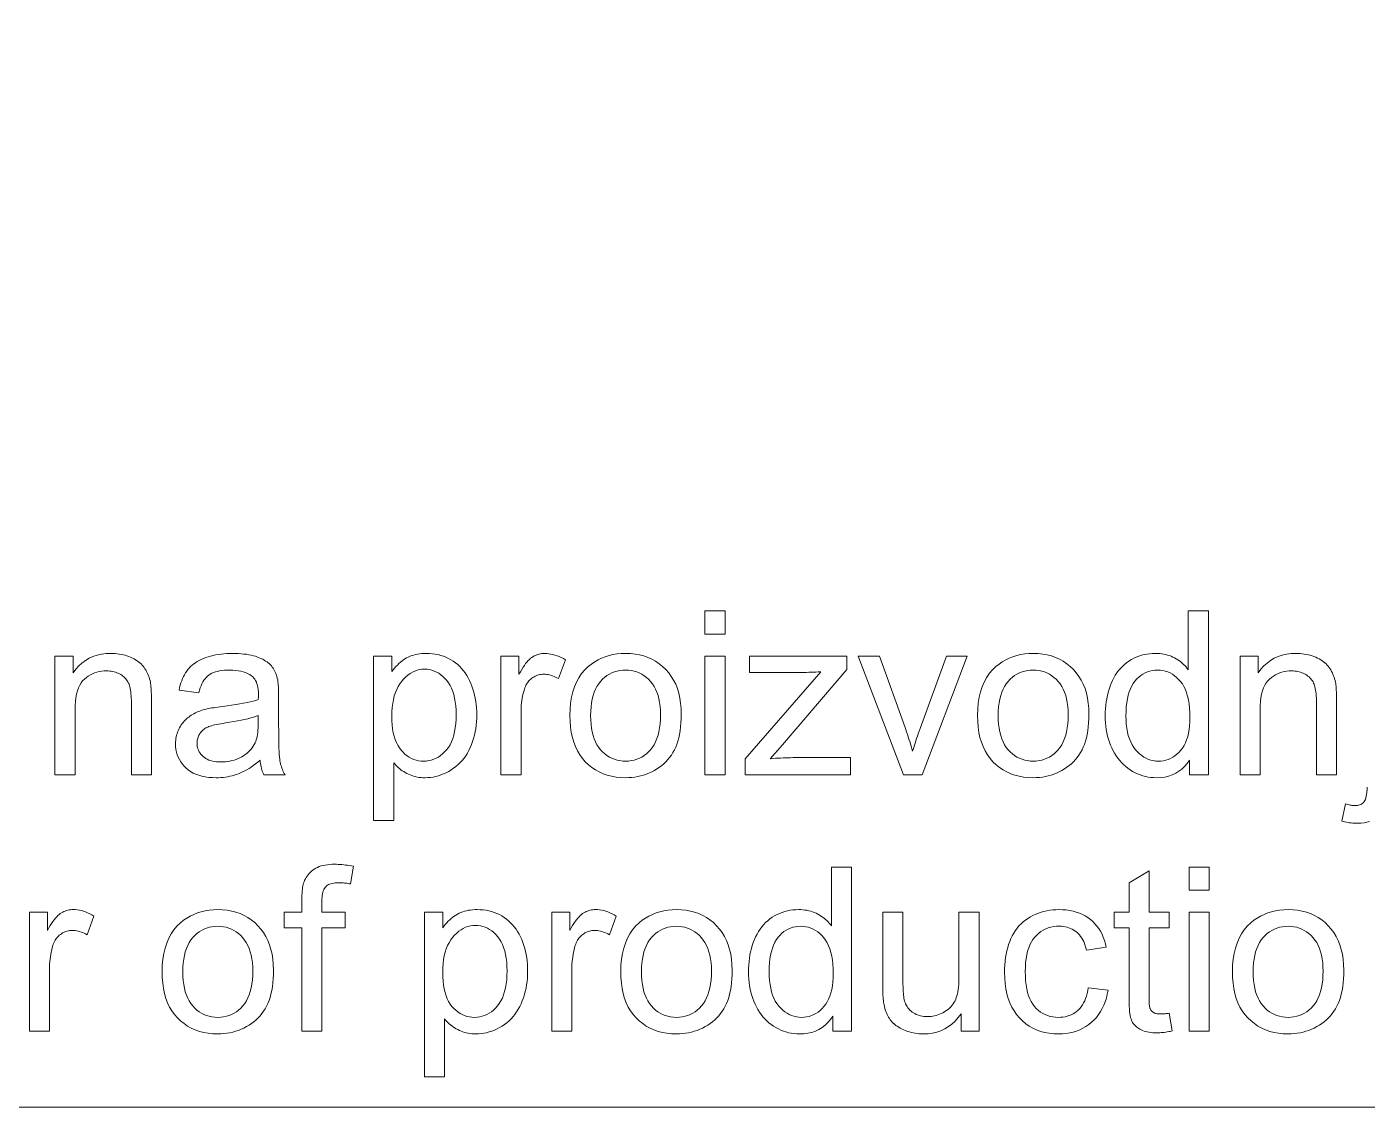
# Model space of a CAD drawing. Extents: x -99 to 297, y 0 to 420.
# Drawn here: x 169.4 to 193.91, y 105.1 to 124.84 of the extents above; entities that cross this region are included whole.
import ezdxf

# ---------------------------------------------------------------- set-up
doc = ezdxf.new("R2010")
doc.units = 0

msp = doc.modelspace()

# ---------------------------------------------------------------- linework, layer by layer
at = {"color": 7, "lineweight": 13}
for points in [[(208.795, 134.339), (199.897, 105.097), (160.785, 105.097)], [(193.95, 110.318), (193.901, 110.304), (193.848, 110.294), (193.791, 110.288), (193.731, 110.286), (193.702, 110.286), (193.672, 110.287), (193.643, 110.289), (193.614, 110.292), (193.585, 110.295), (193.556, 110.3), (193.527, 110.305), (193.499, 110.31), (193.471, 110.317), (193.443, 110.324), (193.512, 110.638), (193.534, 110.632), (193.555, 110.627), (193.575, 110.623), (193.593, 110.619), (193.611, 110.616), (193.628, 110.613), (193.644, 110.611), (193.659, 110.61), (193.673, 110.609), (193.686, 110.609), (193.708, 110.61), (193.729, 110.612), (193.749, 110.616), (193.767, 110.621), (193.785, 110.628), (193.801, 110.636), (193.816, 110.645), (193.83, 110.657), (193.843, 110.669), (193.854, 110.684), (193.865, 110.701), (193.874, 110.722), (193.882, 110.749), (193.89, 110.779), (193.896, 110.814), (193.901, 110.854), (193.904, 110.898), (193.907, 110.946)]]:
    msp.add_lwpolyline(points, dxfattribs=at)
for points in [[(181.799, 113.744), (181.799, 114.168), (182.167, 114.168), (182.167, 113.744)], [(190.66, 111.168), (190.66, 111.442), (190.617, 111.38), (190.569, 111.325), (190.518, 111.277), (190.463, 111.235), (190.405, 111.199), (190.342, 111.17), (190.275, 111.148), (190.205, 111.131), (190.13, 111.122), (190.052, 111.118), (190, 111.12), (189.95, 111.124), (189.9, 111.131), (189.851, 111.141), (189.803, 111.154), (189.755, 111.17), (189.709, 111.189), (189.663, 111.21), (189.618, 111.234), (189.574, 111.262), (189.532, 111.291), (189.491, 111.324), (189.452, 111.358), (189.416, 111.394), (189.381, 111.433), (189.348, 111.474), (189.317, 111.518), (189.288, 111.564), (189.261, 111.612), (189.237, 111.662), (189.214, 111.714), (189.193, 111.768), (189.175, 111.823), (189.16, 111.879), (189.147, 111.938), (189.136, 111.998), (189.128, 112.059), (189.122, 112.122), (189.118, 112.186), (189.117, 112.252), (189.118, 112.317), (189.121, 112.38), (189.127, 112.442), (189.134, 112.503), (189.144, 112.562), (189.156, 112.621), (189.17, 112.678), (189.186, 112.734), (189.205, 112.789), (189.225, 112.843), (189.248, 112.894), (189.273, 112.944), (189.3, 112.99), (189.329, 113.035), (189.361, 113.077), (189.394, 113.116), (189.43, 113.153), (189.468, 113.187), (189.508, 113.219), (189.551, 113.249), (189.595, 113.276), (189.639, 113.3), (189.685, 113.321), (189.732, 113.339), (189.78, 113.355), (189.829, 113.367), (189.879, 113.377), (189.93, 113.384), (189.983, 113.389), (190.036, 113.39), (190.075, 113.389), (190.113, 113.387), (190.15, 113.382), (190.186, 113.377), (190.221, 113.369), (190.256, 113.36), (190.29, 113.349), (190.322, 113.337), (190.354, 113.323), (190.386, 113.307), (190.416, 113.29), (190.445, 113.272), (190.473, 113.253), (190.499, 113.233), (190.525, 113.212), (190.549, 113.19), (190.572, 113.166), (190.594, 113.142), (190.615, 113.117), (190.635, 113.091), (190.635, 114.168), (191.002, 114.168), (191.002, 111.168)], [(169.914, 111.168), (169.914, 113.341), (170.245, 113.341), (170.245, 113.032), (170.295, 113.1), (170.349, 113.161), (170.408, 113.214), (170.471, 113.261), (170.538, 113.3), (170.609, 113.333), (170.685, 113.358), (170.764, 113.376), (170.848, 113.386), (170.937, 113.39), (170.976, 113.389), (171.014, 113.387), (171.052, 113.384), (171.089, 113.379), (171.125, 113.372), (171.161, 113.365), (171.196, 113.355), (171.231, 113.345), (171.265, 113.333), (171.298, 113.319), (171.33, 113.305), (171.361, 113.289), (171.389, 113.273), (171.416, 113.256), (171.442, 113.238), (171.466, 113.219), (171.488, 113.199), (171.508, 113.178), (171.527, 113.157), (171.545, 113.134), (171.56, 113.111), (171.575, 113.087), (171.589, 113.061), (171.602, 113.036), (171.614, 113.009), (171.625, 112.981), (171.635, 112.953), (171.644, 112.923), (171.652, 112.893), (171.659, 112.862), (171.663, 112.84), (171.666, 112.815), (171.67, 112.787), (171.672, 112.756), (171.674, 112.721), (171.676, 112.684), (171.678, 112.643), (171.679, 112.6), (171.679, 112.553), (171.68, 112.504), (171.68, 111.168), (171.311, 111.168), (171.311, 112.49), (171.311, 112.533), (171.31, 112.575), (171.307, 112.614), (171.304, 112.651), (171.3, 112.686), (171.296, 112.719), (171.29, 112.749), (171.284, 112.777), (171.276, 112.803), (171.268, 112.826), (171.259, 112.848), (171.248, 112.869), (171.236, 112.889), (171.223, 112.908), (171.209, 112.926), (171.193, 112.944), (171.175, 112.96), (171.157, 112.976), (171.137, 112.99), (171.116, 113.004), (171.094, 113.017), (171.07, 113.028), (171.047, 113.038), (171.022, 113.047), (170.997, 113.054), (170.971, 113.06), (170.944, 113.065), (170.916, 113.068), (170.888, 113.07), (170.859, 113.071), (170.813, 113.069), (170.767, 113.065), (170.724, 113.057), (170.681, 113.047), (170.64, 113.033), (170.6, 113.017), (170.561, 112.997), (170.524, 112.975), (170.488, 112.95), (170.453, 112.921), (170.42, 112.889), (170.391, 112.851), (170.366, 112.808), (170.343, 112.759), (170.325, 112.705), (170.309, 112.646), (170.297, 112.581), (170.289, 112.511), (170.284, 112.435), (170.282, 112.354), (170.282, 111.168)], [(173.663, 111.436), (173.622, 111.402), (173.581, 111.37), (173.541, 111.34), (173.501, 111.313), (173.462, 111.287), (173.422, 111.264), (173.384, 111.242), (173.345, 111.223), (173.307, 111.205), (173.269, 111.19), (173.23, 111.176), (173.192, 111.164), (173.153, 111.154), (173.113, 111.144), (173.072, 111.136), (173.031, 111.13), (172.99, 111.125), (172.948, 111.121), (172.905, 111.119), (172.862, 111.118), (172.792, 111.12), (172.726, 111.125), (172.662, 111.134), (172.602, 111.146), (172.546, 111.162), (172.492, 111.181), (172.442, 111.204), (172.395, 111.23), (172.352, 111.26), (172.312, 111.293), (172.275, 111.329), (172.243, 111.367), (172.214, 111.407), (172.189, 111.449), (172.168, 111.493), (172.15, 111.538), (172.137, 111.586), (172.127, 111.636), (172.121, 111.687), (172.12, 111.741), (172.12, 111.772), (172.122, 111.803), (172.126, 111.834), (172.131, 111.864), (172.138, 111.893), (172.146, 111.922), (172.155, 111.95), (172.166, 111.978), (172.178, 112.005), (172.192, 112.032), (172.207, 112.058), (172.223, 112.083), (172.24, 112.107), (172.258, 112.129), (172.276, 112.151), (172.296, 112.172), (172.316, 112.191), (172.337, 112.21), (172.359, 112.227), (172.383, 112.244), (172.406, 112.26), (172.431, 112.274), (172.456, 112.288), (172.481, 112.302), (172.508, 112.314), (172.534, 112.326), (172.562, 112.337), (172.59, 112.347), (172.618, 112.356), (172.648, 112.365), (172.67, 112.37), (172.695, 112.376), (172.723, 112.382), (172.752, 112.387), (172.784, 112.393), (172.817, 112.398), (172.854, 112.404), (172.892, 112.409), (172.932, 112.415), (172.975, 112.42), (173.062, 112.431), (173.144, 112.442), (173.221, 112.454), (173.294, 112.466), (173.362, 112.478), (173.426, 112.491), (173.484, 112.504), (173.538, 112.518), (173.587, 112.532), (173.632, 112.547), (173.632, 112.561), (173.633, 112.575), (173.633, 112.587), (173.633, 112.599), (173.633, 112.609), (173.634, 112.618), (173.634, 112.626), (173.634, 112.633), (173.634, 112.638), (173.634, 112.643), (173.633, 112.687), (173.63, 112.728), (173.624, 112.766), (173.617, 112.802), (173.608, 112.835), (173.596, 112.865), (173.583, 112.893), (173.567, 112.918), (173.549, 112.94), (173.53, 112.96), (173.5, 112.984), (173.468, 113.005), (173.432, 113.024), (173.395, 113.04), (173.354, 113.054), (173.311, 113.065), (173.265, 113.074), (173.216, 113.08), (173.164, 113.084), (173.11, 113.085), (173.059, 113.084), (173.011, 113.081), (172.966, 113.077), (172.924, 113.07), (172.884, 113.062), (172.847, 113.052), (172.813, 113.04), (172.781, 113.027), (172.752, 113.011), (172.726, 112.994), (172.702, 112.974), (172.679, 112.952), (172.658, 112.927), (172.638, 112.899), (172.619, 112.868), (172.601, 112.834), (172.585, 112.798), (172.569, 112.759), (172.556, 112.716), (172.543, 112.672), (172.183, 112.721), (172.193, 112.766), (172.205, 112.81), (172.218, 112.851), (172.232, 112.891), (172.248, 112.93), (172.265, 112.966), (172.283, 113.001), (172.302, 113.034), (172.323, 113.065), (172.345, 113.094), (172.368, 113.122), (172.394, 113.148), (172.421, 113.174), (172.451, 113.198), (172.482, 113.22), (172.516, 113.241), (172.551, 113.261), (172.589, 113.28), (172.628, 113.297), (172.67, 113.313), (172.713, 113.328), (172.758, 113.341), (172.804, 113.352), (172.851, 113.362), (172.9, 113.371), (172.95, 113.378), (173.001, 113.383), (173.054, 113.387), (173.108, 113.389), (173.163, 113.39), (173.218, 113.389), (173.27, 113.387), (173.321, 113.384), (173.369, 113.379), (173.415, 113.374), (173.46, 113.366), (173.502, 113.358), (173.542, 113.348), (173.58, 113.337), (173.615, 113.324), (173.649, 113.311), (173.681, 113.297), (173.712, 113.282), (173.74, 113.267), (173.766, 113.251), (173.791, 113.234), (173.814, 113.216), (173.835, 113.198), (173.854, 113.179), (173.871, 113.16), (173.887, 113.139), (173.902, 113.118), (173.916, 113.095), (173.929, 113.072), (173.941, 113.047), (173.952, 113.022), (173.962, 112.995), (173.971, 112.967), (173.979, 112.939), (173.986, 112.909), (173.989, 112.889), (173.992, 112.865), (173.995, 112.839), (173.998, 112.809), (174, 112.777), (174.001, 112.742), (174.003, 112.703), (174.004, 112.661), (174.004, 112.617), (174.004, 112.569), (174.004, 112.078), (174.005, 111.979), (174.005, 111.888), (174.006, 111.804), (174.008, 111.728), (174.01, 111.659), (174.013, 111.598), (174.016, 111.544), (174.019, 111.498), (174.023, 111.459), (174.028, 111.428), (174.033, 111.401), (174.039, 111.374), (174.046, 111.348), (174.054, 111.321), (174.063, 111.295), (174.073, 111.269), (174.083, 111.243), (174.095, 111.218), (174.107, 111.193), (174.121, 111.168), (173.736, 111.168), (173.725, 111.191), (173.715, 111.215), (173.705, 111.24), (173.697, 111.265), (173.689, 111.292), (173.682, 111.319), (173.676, 111.347), (173.671, 111.376), (173.666, 111.405)], [(175.74, 110.335), (175.74, 113.341), (176.075, 113.341), (176.075, 113.058), (176.099, 113.091), (176.124, 113.121), (176.149, 113.15), (176.175, 113.178), (176.202, 113.203), (176.229, 113.227), (176.256, 113.25), (176.285, 113.271), (176.314, 113.29), (176.343, 113.307), (176.374, 113.323), (176.406, 113.337), (176.439, 113.349), (176.473, 113.36), (176.509, 113.369), (176.545, 113.377), (176.584, 113.382), (176.623, 113.387), (176.664, 113.389), (176.705, 113.39), (176.76, 113.388), (176.814, 113.384), (176.867, 113.377), (176.918, 113.367), (176.967, 113.354), (177.016, 113.338), (177.063, 113.32), (177.109, 113.298), (177.153, 113.274), (177.197, 113.247), (177.238, 113.217), (177.278, 113.185), (177.315, 113.15), (177.35, 113.113), (177.383, 113.074), (177.414, 113.032), (177.443, 112.988), (177.47, 112.942), (177.495, 112.894), (177.518, 112.843), (177.539, 112.79), (177.557, 112.736), (177.573, 112.681), (177.587, 112.626), (177.599, 112.569), (177.609, 112.511), (177.617, 112.453), (177.622, 112.393), (177.625, 112.332), (177.626, 112.271), (177.625, 112.204), (177.622, 112.14), (177.616, 112.076), (177.607, 112.014), (177.596, 111.954), (177.583, 111.894), (177.568, 111.836), (177.55, 111.779), (177.529, 111.724), (177.507, 111.67), (177.482, 111.618), (177.454, 111.568), (177.425, 111.521), (177.394, 111.476), (177.36, 111.434), (177.324, 111.394), (177.286, 111.357), (177.246, 111.323), (177.203, 111.29), (177.159, 111.261), (177.113, 111.234), (177.067, 111.209), (177.02, 111.188), (176.972, 111.17), (176.925, 111.154), (176.876, 111.141), (176.828, 111.131), (176.779, 111.124), (176.729, 111.12), (176.679, 111.118), (176.642, 111.119), (176.607, 111.122), (176.572, 111.125), (176.538, 111.131), (176.504, 111.138), (176.472, 111.146), (176.44, 111.157), (176.408, 111.168), (176.378, 111.181), (176.348, 111.196), (176.32, 111.212), (176.292, 111.229), (176.265, 111.247), (176.24, 111.265), (176.215, 111.284), (176.192, 111.304), (176.169, 111.325), (176.148, 111.347), (176.127, 111.369), (176.108, 111.393), (176.108, 110.335)], [(178.066, 111.168), (178.066, 113.341), (178.398, 113.341), (178.398, 113.011), (178.423, 113.056), (178.448, 113.098), (178.472, 113.136), (178.496, 113.171), (178.52, 113.203), (178.543, 113.232), (178.566, 113.258), (178.588, 113.28), (178.61, 113.3), (178.632, 113.316), (178.654, 113.33), (178.676, 113.343), (178.699, 113.354), (178.722, 113.363), (178.745, 113.371), (178.769, 113.378), (178.793, 113.383), (178.818, 113.387), (178.843, 113.389), (178.869, 113.39), (178.906, 113.389), (178.943, 113.385), (178.981, 113.379), (179.018, 113.371), (179.056, 113.36), (179.094, 113.347), (179.132, 113.332), (179.17, 113.314), (179.209, 113.294), (179.247, 113.271), (179.12, 112.929), (179.093, 112.945), (179.066, 112.958), (179.039, 112.97), (179.012, 112.981), (178.985, 112.989), (178.958, 112.997), (178.931, 113.002), (178.904, 113.006), (178.877, 113.008), (178.85, 113.009), (178.826, 113.009), (178.803, 113.006), (178.78, 113.003), (178.757, 112.998), (178.736, 112.991), (178.714, 112.983), (178.693, 112.974), (178.673, 112.963), (178.653, 112.95), (178.633, 112.937), (178.615, 112.922), (178.597, 112.905), (178.58, 112.888), (178.565, 112.87), (178.551, 112.85), (178.538, 112.829), (178.526, 112.807), (178.515, 112.784), (178.505, 112.76), (178.496, 112.735), (178.484, 112.695), (178.474, 112.655), (178.465, 112.614), (178.457, 112.572), (178.45, 112.529), (178.445, 112.486), (178.44, 112.442), (178.437, 112.397), (178.435, 112.352), (178.435, 112.305), (178.435, 111.168)], [(179.329, 112.254), (179.332, 112.372), (179.342, 112.483), (179.359, 112.588), (179.383, 112.687), (179.413, 112.78), (179.45, 112.866), (179.493, 112.946), (179.544, 113.02), (179.601, 113.087), (179.665, 113.148), (179.722, 113.194), (179.782, 113.235), (179.844, 113.272), (179.908, 113.303), (179.976, 113.33), (180.045, 113.351), (180.117, 113.368), (180.192, 113.38), (180.269, 113.387), (180.348, 113.39), (180.436, 113.387), (180.521, 113.378), (180.602, 113.363), (180.68, 113.343), (180.755, 113.316), (180.827, 113.284), (180.895, 113.246), (180.96, 113.202), (181.022, 113.152), (181.081, 113.096), (181.135, 113.035), (181.183, 112.97), (181.226, 112.9), (181.263, 112.825), (181.294, 112.747), (181.32, 112.663), (181.34, 112.575), (181.354, 112.483), (181.362, 112.386), (181.365, 112.285), (181.364, 112.203), (181.36, 112.124), (181.354, 112.049), (181.345, 111.978), (181.334, 111.91), (181.32, 111.846), (181.303, 111.785), (181.285, 111.728), (181.263, 111.675), (181.239, 111.625), (181.213, 111.578), (181.184, 111.533), (181.153, 111.49), (181.12, 111.45), (181.085, 111.411), (181.047, 111.375), (181.007, 111.341), (180.965, 111.309), (180.92, 111.279), (180.873, 111.251), (180.824, 111.226), (180.775, 111.204), (180.725, 111.184), (180.674, 111.166), (180.622, 111.152), (180.569, 111.14), (180.515, 111.13), (180.46, 111.124), (180.405, 111.12), (180.348, 111.118), (180.259, 111.121), (180.173, 111.13), (180.09, 111.145), (180.011, 111.165), (179.935, 111.192), (179.863, 111.224), (179.795, 111.262), (179.73, 111.306), (179.668, 111.355), (179.61, 111.411), (179.557, 111.472), (179.509, 111.538), (179.467, 111.61), (179.43, 111.686), (179.399, 111.768), (179.374, 111.855), (179.354, 111.947), (179.34, 112.044), (179.332, 112.147)], [(181.799, 111.168), (181.799, 113.341), (182.167, 113.341), (182.167, 111.168)], [(182.534, 111.168), (182.534, 111.466), (183.917, 113.054), (183.87, 113.052), (183.825, 113.05), (183.781, 113.048), (183.738, 113.046), (183.695, 113.045), (183.654, 113.044), (183.615, 113.043), (183.576, 113.043), (183.538, 113.042), (183.502, 113.042), (182.615, 113.042), (182.615, 113.341), (184.392, 113.341), (184.392, 113.097), (183.215, 111.718), (182.988, 111.466), (183.037, 111.47), (183.086, 111.473), (183.134, 111.476), (183.181, 111.478), (183.228, 111.48), (183.274, 111.482), (183.32, 111.483), (183.364, 111.484), (183.409, 111.485), (183.452, 111.485), (184.457, 111.485), (184.457, 111.168)], [(185.427, 111.168), (184.6, 113.341), (184.989, 113.341), (185.456, 112.039), (185.471, 111.997), (185.486, 111.954), (185.5, 111.911), (185.514, 111.868), (185.528, 111.824), (185.542, 111.78), (185.556, 111.736), (185.569, 111.692), (185.582, 111.647), (185.595, 111.601), (185.605, 111.636), (185.616, 111.673), (185.628, 111.711), (185.641, 111.75), (185.654, 111.791), (185.668, 111.833), (185.683, 111.876), (185.698, 111.921), (185.715, 111.967), (185.732, 112.015), (186.215, 113.341), (186.594, 113.341), (185.771, 111.168)], [(186.782, 112.254), (186.785, 112.372), (186.795, 112.483), (186.812, 112.588), (186.836, 112.687), (186.866, 112.78), (186.903, 112.866), (186.946, 112.946), (186.997, 113.02), (187.054, 113.087), (187.117, 113.148), (187.175, 113.194), (187.235, 113.235), (187.297, 113.272), (187.361, 113.303), (187.429, 113.33), (187.498, 113.351), (187.57, 113.368), (187.645, 113.38), (187.722, 113.387), (187.801, 113.39), (187.889, 113.387), (187.974, 113.378), (188.055, 113.363), (188.133, 113.343), (188.208, 113.316), (188.28, 113.284), (188.348, 113.246), (188.413, 113.202), (188.475, 113.152), (188.534, 113.096), (188.588, 113.035), (188.636, 112.97), (188.679, 112.9), (188.716, 112.825), (188.747, 112.747), (188.773, 112.663), (188.792, 112.575), (188.807, 112.483), (188.815, 112.386), (188.818, 112.285), (188.817, 112.203), (188.813, 112.124), (188.807, 112.049), (188.798, 111.978), (188.787, 111.91), (188.773, 111.846), (188.756, 111.785), (188.738, 111.728), (188.716, 111.675), (188.692, 111.625), (188.666, 111.578), (188.637, 111.533), (188.606, 111.49), (188.573, 111.45), (188.538, 111.411), (188.5, 111.375), (188.46, 111.341), (188.417, 111.309), (188.373, 111.279), (188.326, 111.251), (188.277, 111.226), (188.228, 111.204), (188.178, 111.184), (188.126, 111.166), (188.074, 111.152), (188.022, 111.14), (187.968, 111.13), (187.913, 111.124), (187.857, 111.12), (187.801, 111.118), (187.711, 111.121), (187.625, 111.13), (187.543, 111.145), (187.464, 111.165), (187.388, 111.192), (187.316, 111.224), (187.248, 111.262), (187.183, 111.306), (187.121, 111.355), (187.063, 111.411), (187.01, 111.472), (186.962, 111.538), (186.92, 111.61), (186.883, 111.686), (186.852, 111.768), (186.827, 111.855), (186.807, 111.947), (186.793, 112.044), (186.785, 112.147)], [(191.581, 111.168), (191.581, 113.341), (191.912, 113.341), (191.912, 113.032), (191.962, 113.1), (192.016, 113.161), (192.075, 113.214), (192.138, 113.261), (192.205, 113.3), (192.276, 113.333), (192.352, 113.358), (192.431, 113.376), (192.516, 113.386), (192.604, 113.39), (192.643, 113.389), (192.681, 113.387), (192.719, 113.384), (192.756, 113.379), (192.792, 113.372), (192.828, 113.365), (192.863, 113.355), (192.898, 113.345), (192.932, 113.333), (192.965, 113.319), (192.997, 113.305), (193.028, 113.289), (193.056, 113.273), (193.084, 113.256), (193.109, 113.238), (193.133, 113.219), (193.155, 113.199), (193.176, 113.178), (193.194, 113.157), (193.212, 113.134), (193.228, 113.111), (193.242, 113.087), (193.256, 113.061), (193.269, 113.036), (193.281, 113.009), (193.292, 112.981), (193.302, 112.953), (193.311, 112.923), (193.319, 112.893), (193.326, 112.862), (193.33, 112.84), (193.334, 112.815), (193.337, 112.787), (193.339, 112.756), (193.342, 112.721), (193.343, 112.684), (193.345, 112.643), (193.346, 112.6), (193.346, 112.553), (193.347, 112.504), (193.347, 111.168), (192.978, 111.168), (192.978, 112.49), (192.978, 112.533), (192.977, 112.575), (192.974, 112.614), (192.971, 112.651), (192.968, 112.686), (192.963, 112.719), (192.957, 112.749), (192.951, 112.777), (192.944, 112.803), (192.935, 112.826), (192.926, 112.848), (192.916, 112.869), (192.904, 112.889), (192.89, 112.908), (192.876, 112.926), (192.86, 112.944), (192.843, 112.96), (192.824, 112.976), (192.804, 112.99), (192.783, 113.004), (192.761, 113.017), (192.738, 113.028), (192.714, 113.038), (192.689, 113.047), (192.664, 113.054), (192.638, 113.06), (192.611, 113.065), (192.584, 113.068), (192.555, 113.07), (192.526, 113.071), (192.48, 113.069), (192.435, 113.065), (192.391, 113.057), (192.348, 113.047), (192.307, 113.033), (192.267, 113.017), (192.228, 112.997), (192.191, 112.975), (192.155, 112.95), (192.12, 112.921), (192.087, 112.889), (192.058, 112.851), (192.033, 112.808), (192.011, 112.759), (191.992, 112.705), (191.976, 112.646), (191.964, 112.581), (191.956, 112.511), (191.951, 112.435), (191.949, 112.354), (191.949, 111.168)], [(176.073, 112.242), (176.075, 112.16), (176.08, 112.083), (176.088, 112.01), (176.1, 111.941), (176.116, 111.877), (176.134, 111.817), (176.156, 111.762), (176.182, 111.711), (176.211, 111.664), (176.243, 111.622), (176.278, 111.584), (176.314, 111.55), (176.351, 111.52), (176.39, 111.493), (176.431, 111.471), (176.473, 111.453), (176.516, 111.439), (176.561, 111.429), (176.607, 111.423), (176.654, 111.421), (176.703, 111.423), (176.75, 111.43), (176.795, 111.44), (176.839, 111.455), (176.882, 111.473), (176.924, 111.496), (176.964, 111.523), (177.002, 111.554), (177.039, 111.59), (177.075, 111.629), (177.108, 111.673), (177.138, 111.721), (177.164, 111.774), (177.187, 111.832), (177.206, 111.894), (177.222, 111.96), (177.234, 112.032), (177.243, 112.107), (177.248, 112.188), (177.25, 112.273), (177.248, 112.354), (177.243, 112.43), (177.234, 112.503), (177.222, 112.572), (177.207, 112.636), (177.188, 112.696), (177.166, 112.752), (177.14, 112.804), (177.111, 112.851), (177.079, 112.895), (177.044, 112.934), (177.008, 112.969), (176.97, 113), (176.932, 113.027), (176.891, 113.05), (176.85, 113.068), (176.807, 113.083), (176.763, 113.093), (176.718, 113.099), (176.671, 113.101), (176.624, 113.099), (176.579, 113.093), (176.534, 113.082), (176.491, 113.066), (176.449, 113.046), (176.408, 113.022), (176.368, 112.994), (176.329, 112.961), (176.291, 112.923), (176.254, 112.881), (176.22, 112.835), (176.189, 112.785), (176.162, 112.731), (176.138, 112.673), (176.118, 112.612), (176.102, 112.546), (176.089, 112.476), (176.08, 112.402), (176.075, 112.324)], [(179.708, 112.254), (179.709, 112.173), (179.715, 112.096), (179.724, 112.023), (179.737, 111.954), (179.753, 111.889), (179.773, 111.829), (179.797, 111.773), (179.824, 111.72), (179.855, 111.673), (179.89, 111.629), (179.927, 111.59), (179.966, 111.554), (180.007, 111.523), (180.05, 111.496), (180.095, 111.473), (180.142, 111.455), (180.191, 111.44), (180.241, 111.43), (180.294, 111.423), (180.348, 111.421), (180.402, 111.423), (180.454, 111.43), (180.504, 111.44), (180.553, 111.455), (180.599, 111.473), (180.644, 111.496), (180.687, 111.524), (180.728, 111.555), (180.767, 111.59), (180.804, 111.63), (180.839, 111.674), (180.87, 111.722), (180.897, 111.775), (180.921, 111.832), (180.941, 111.893), (180.957, 111.959), (180.97, 112.03), (180.979, 112.104), (180.985, 112.183), (180.987, 112.266), (180.985, 112.345), (180.979, 112.42), (180.97, 112.491), (180.957, 112.558), (180.941, 112.621), (180.921, 112.68), (180.897, 112.735), (180.869, 112.786), (180.838, 112.834), (180.803, 112.877), (180.766, 112.917), (180.727, 112.952), (180.685, 112.983), (180.643, 113.01), (180.598, 113.033), (180.552, 113.052), (180.503, 113.066), (180.453, 113.077), (180.402, 113.083), (180.348, 113.085), (180.294, 113.083), (180.241, 113.077), (180.191, 113.066), (180.142, 113.052), (180.095, 113.033), (180.05, 113.011), (180.007, 112.984), (179.966, 112.953), (179.927, 112.918), (179.89, 112.878), (179.855, 112.835), (179.824, 112.787), (179.797, 112.735), (179.773, 112.679), (179.753, 112.619), (179.737, 112.554), (179.724, 112.486), (179.715, 112.413), (179.709, 112.336)], [(187.16, 112.254), (187.162, 112.173), (187.168, 112.096), (187.177, 112.023), (187.19, 111.954), (187.206, 111.889), (187.226, 111.829), (187.25, 111.773), (187.277, 111.72), (187.308, 111.673), (187.343, 111.629), (187.38, 111.59), (187.419, 111.554), (187.46, 111.523), (187.503, 111.496), (187.548, 111.473), (187.595, 111.455), (187.644, 111.44), (187.694, 111.43), (187.747, 111.423), (187.801, 111.421), (187.855, 111.423), (187.907, 111.43), (187.957, 111.44), (188.006, 111.455), (188.052, 111.473), (188.097, 111.496), (188.14, 111.524), (188.181, 111.555), (188.22, 111.59), (188.257, 111.63), (188.292, 111.674), (188.323, 111.722), (188.35, 111.775), (188.374, 111.832), (188.394, 111.893), (188.41, 111.959), (188.423, 112.03), (188.432, 112.104), (188.438, 112.183), (188.439, 112.266), (188.438, 112.345), (188.432, 112.42), (188.423, 112.491), (188.41, 112.558), (188.394, 112.621), (188.374, 112.68), (188.35, 112.735), (188.322, 112.786), (188.291, 112.834), (188.256, 112.877), (188.219, 112.917), (188.179, 112.952), (188.138, 112.983), (188.096, 113.01), (188.051, 113.033), (188.004, 113.052), (187.956, 113.066), (187.906, 113.077), (187.855, 113.083), (187.801, 113.085), (187.747, 113.083), (187.694, 113.077), (187.644, 113.066), (187.595, 113.052), (187.548, 113.033), (187.503, 113.011), (187.46, 112.984), (187.419, 112.953), (187.38, 112.918), (187.343, 112.878), (187.308, 112.835), (187.277, 112.787), (187.25, 112.735), (187.226, 112.679), (187.206, 112.619), (187.19, 112.554), (187.177, 112.486), (187.168, 112.413), (187.162, 112.336)], [(189.495, 112.252), (189.497, 112.171), (189.502, 112.094), (189.511, 112.021), (189.524, 111.952), (189.539, 111.887), (189.559, 111.827), (189.582, 111.771), (189.608, 111.719), (189.638, 111.671), (189.671, 111.628), (189.707, 111.589), (189.744, 111.554), (189.783, 111.523), (189.822, 111.496), (189.863, 111.473), (189.905, 111.454), (189.949, 111.44), (189.994, 111.43), (190.04, 111.423), (190.087, 111.421), (190.134, 111.423), (190.18, 111.429), (190.225, 111.439), (190.268, 111.453), (190.31, 111.471), (190.35, 111.492), (190.389, 111.518), (190.427, 111.548), (190.463, 111.581), (190.497, 111.619), (190.529, 111.66), (190.558, 111.706), (190.583, 111.756), (190.605, 111.81), (190.624, 111.868), (190.639, 111.931), (190.651, 111.997), (190.659, 112.068), (190.664, 112.142), (190.666, 112.221), (190.664, 112.308), (190.659, 112.39), (190.65, 112.468), (190.638, 112.54), (190.623, 112.608), (190.604, 112.671), (190.582, 112.73), (190.556, 112.783), (190.527, 112.832), (190.494, 112.876), (190.459, 112.916), (190.422, 112.951), (190.384, 112.983), (190.344, 113.01), (190.302, 113.033), (190.259, 113.052), (190.214, 113.066), (190.168, 113.077), (190.12, 113.083), (190.07, 113.085), (190.022, 113.083), (189.975, 113.077), (189.93, 113.067), (189.887, 113.053), (189.845, 113.035), (189.805, 113.013), (189.766, 112.987), (189.729, 112.957), (189.694, 112.923), (189.66, 112.884), (189.629, 112.842), (189.601, 112.795), (189.576, 112.743), (189.555, 112.687), (189.537, 112.626), (189.522, 112.561), (189.51, 112.49), (189.502, 112.416), (189.497, 112.336)], [(173.632, 112.258), (173.59, 112.242), (173.544, 112.227), (173.493, 112.211), (173.439, 112.197), (173.381, 112.183), (173.319, 112.169), (173.253, 112.156), (173.183, 112.143), (173.108, 112.131), (173.03, 112.119), (172.986, 112.112), (172.945, 112.106), (172.906, 112.099), (172.87, 112.092), (172.836, 112.084), (172.805, 112.077), (172.777, 112.069), (172.752, 112.061), (172.729, 112.054), (172.709, 112.045), (172.691, 112.037), (172.673, 112.028), (172.656, 112.017), (172.64, 112.007), (172.626, 111.995), (172.611, 111.983), (172.598, 111.97), (172.586, 111.956), (172.574, 111.941), (172.564, 111.926), (172.554, 111.91), (172.545, 111.894), (172.538, 111.877), (172.531, 111.86), (172.525, 111.843), (172.521, 111.825), (172.517, 111.807), (172.514, 111.789), (172.513, 111.77), (172.512, 111.751), (172.514, 111.722), (172.517, 111.694), (172.522, 111.667), (172.53, 111.641), (172.54, 111.616), (172.553, 111.592), (172.567, 111.569), (172.584, 111.546), (172.603, 111.525), (172.624, 111.505), (172.647, 111.487), (172.673, 111.47), (172.7, 111.455), (172.73, 111.442), (172.761, 111.432), (172.795, 111.423), (172.831, 111.416), (172.869, 111.411), (172.908, 111.408), (172.95, 111.407), (172.992, 111.408), (173.034, 111.411), (173.074, 111.415), (173.113, 111.422), (173.151, 111.43), (173.189, 111.44), (173.225, 111.453), (173.261, 111.467), (173.295, 111.482), (173.329, 111.5), (173.361, 111.519), (173.392, 111.54), (173.421, 111.562), (173.447, 111.586), (173.473, 111.61), (173.496, 111.636), (173.518, 111.664), (173.538, 111.693), (173.556, 111.723), (173.572, 111.755), (173.584, 111.781), (173.594, 111.81), (173.603, 111.84), (173.61, 111.874), (173.617, 111.909), (173.622, 111.947), (173.626, 111.988), (173.629, 112.031), (173.631, 112.076), (173.632, 112.123)], [(174.429, 106.485), (174.429, 108.372), (174.104, 108.372), (174.104, 108.659), (174.429, 108.659), (174.429, 108.89), (174.429, 108.933), (174.43, 108.973), (174.432, 109.011), (174.435, 109.047), (174.439, 109.081), (174.443, 109.112), (174.448, 109.141), (174.454, 109.168), (174.46, 109.193), (174.468, 109.215), (174.479, 109.243), (174.492, 109.27), (174.507, 109.296), (174.523, 109.321), (174.541, 109.345), (174.561, 109.368), (174.582, 109.389), (174.605, 109.41), (174.629, 109.429), (174.655, 109.448), (174.683, 109.464), (174.713, 109.48), (174.745, 109.493), (174.779, 109.505), (174.816, 109.514), (174.855, 109.522), (174.895, 109.529), (174.938, 109.533), (174.983, 109.536), (175.031, 109.537), (175.062, 109.536), (175.094, 109.535), (175.127, 109.533), (175.16, 109.531), (175.194, 109.527), (175.229, 109.523), (175.264, 109.519), (175.3, 109.513), (175.337, 109.507), (175.374, 109.5), (175.319, 109.178), (175.296, 109.182), (175.274, 109.186), (175.251, 109.189), (175.229, 109.192), (175.208, 109.194), (175.186, 109.196), (175.165, 109.197), (175.144, 109.198), (175.123, 109.199), (175.102, 109.199), (175.07, 109.198), (175.039, 109.196), (175.01, 109.192), (174.984, 109.187), (174.959, 109.181), (174.936, 109.173), (174.915, 109.164), (174.897, 109.153), (174.88, 109.141), (174.865, 109.127), (174.852, 109.112), (174.84, 109.094), (174.829, 109.073), (174.82, 109.05), (174.813, 109.024), (174.806, 108.996), (174.801, 108.966), (174.798, 108.933), (174.796, 108.897), (174.795, 108.859), (174.795, 108.659), (175.219, 108.659), (175.219, 108.372), (174.795, 108.372), (174.795, 106.485)], [(184.137, 106.485), (184.137, 106.76), (184.094, 106.698), (184.046, 106.643), (183.995, 106.595), (183.94, 106.553), (183.882, 106.517), (183.819, 106.488), (183.752, 106.465), (183.682, 106.449), (183.607, 106.44), (183.529, 106.436), (183.478, 106.438), (183.427, 106.442), (183.377, 106.449), (183.328, 106.459), (183.28, 106.472), (183.232, 106.488), (183.186, 106.506), (183.14, 106.528), (183.095, 106.552), (183.051, 106.58), (183.009, 106.609), (182.968, 106.641), (182.929, 106.676), (182.893, 106.712), (182.858, 106.751), (182.825, 106.792), (182.794, 106.836), (182.766, 106.881), (182.739, 106.929), (182.714, 106.98), (182.691, 107.032), (182.671, 107.085), (182.653, 107.141), (182.637, 107.197), (182.624, 107.256), (182.613, 107.315), (182.605, 107.377), (182.599, 107.44), (182.595, 107.504), (182.594, 107.57), (182.595, 107.634), (182.598, 107.698), (182.604, 107.76), (182.611, 107.821), (182.621, 107.88), (182.633, 107.939), (182.647, 107.996), (182.663, 108.052), (182.682, 108.107), (182.702, 108.16), (182.725, 108.212), (182.75, 108.261), (182.777, 108.308), (182.807, 108.353), (182.838, 108.394), (182.872, 108.434), (182.907, 108.471), (182.945, 108.505), (182.986, 108.537), (183.028, 108.567), (183.072, 108.593), (183.117, 108.617), (183.163, 108.639), (183.21, 108.657), (183.258, 108.672), (183.307, 108.685), (183.357, 108.695), (183.408, 108.702), (183.46, 108.706), (183.513, 108.708), (183.552, 108.707), (183.59, 108.704), (183.627, 108.7), (183.663, 108.695), (183.699, 108.687), (183.733, 108.678), (183.767, 108.667), (183.8, 108.655), (183.832, 108.641), (183.863, 108.625), (183.893, 108.608), (183.922, 108.59), (183.95, 108.571), (183.976, 108.551), (184.002, 108.529), (184.026, 108.507), (184.05, 108.484), (184.072, 108.46), (184.093, 108.435), (184.112, 108.409), (184.112, 109.485), (184.479, 109.485), (184.479, 106.485)], [(190.288, 106.815), (190.342, 106.49), (190.311, 106.483), (190.281, 106.478), (190.251, 106.473), (190.222, 106.469), (190.194, 106.465), (190.167, 106.462), (190.14, 106.46), (190.114, 106.458), (190.088, 106.457), (190.063, 106.457), (190.024, 106.457), (189.987, 106.459), (189.951, 106.462), (189.917, 106.467), (189.885, 106.473), (189.855, 106.48), (189.827, 106.488), (189.8, 106.497), (189.775, 106.508), (189.752, 106.52), (189.731, 106.533), (189.711, 106.547), (189.692, 106.562), (189.674, 106.577), (189.658, 106.594), (189.643, 106.611), (189.63, 106.629), (189.617, 106.647), (189.606, 106.667), (189.597, 106.687), (189.588, 106.71), (189.58, 106.737), (189.574, 106.77), (189.568, 106.806), (189.563, 106.847), (189.559, 106.893), (189.556, 106.943), (189.553, 106.998), (189.552, 107.058), (189.552, 107.122), (189.552, 108.372), (189.282, 108.372), (189.282, 108.659), (189.552, 108.659), (189.552, 109.197), (189.918, 109.418), (189.918, 108.659), (190.288, 108.659), (190.288, 108.372), (189.918, 108.372), (189.918, 107.101), (189.918, 107.071), (189.919, 107.043), (189.92, 107.017), (189.921, 106.993), (189.923, 106.972), (189.925, 106.953), (189.928, 106.936), (189.93, 106.921), (189.934, 106.909), (189.937, 106.899), (189.942, 106.89), (189.946, 106.882), (189.951, 106.873), (189.957, 106.866), (189.963, 106.858), (189.97, 106.851), (189.977, 106.845), (189.984, 106.839), (189.992, 106.833), (190.001, 106.827), (190.01, 106.822), (190.02, 106.818), (190.031, 106.814), (190.042, 106.81), (190.054, 106.807), (190.067, 106.805), (190.081, 106.803), (190.095, 106.802), (190.111, 106.801), (190.127, 106.801), (190.139, 106.801), (190.153, 106.801), (190.167, 106.802), (190.182, 106.803), (190.198, 106.804), (190.214, 106.806), (190.232, 106.808), (190.25, 106.81), (190.269, 106.812)], [(190.651, 109.062), (190.651, 109.485), (191.019, 109.485), (191.019, 109.062)], [(169.446, 106.485), (169.446, 108.659), (169.777, 108.659), (169.777, 108.329), (169.803, 108.374), (169.827, 108.415), (169.852, 108.454), (169.876, 108.489), (169.899, 108.521), (169.923, 108.55), (169.946, 108.576), (169.968, 108.598), (169.99, 108.618), (170.012, 108.634), (170.033, 108.648), (170.056, 108.661), (170.078, 108.672), (170.101, 108.681), (170.125, 108.689), (170.148, 108.696), (170.173, 108.701), (170.197, 108.705), (170.223, 108.707), (170.248, 108.708), (170.285, 108.707), (170.323, 108.703), (170.36, 108.697), (170.398, 108.689), (170.436, 108.678), (170.474, 108.665), (170.512, 108.65), (170.55, 108.632), (170.588, 108.612), (170.627, 108.589), (170.5, 108.247), (170.473, 108.263), (170.446, 108.276), (170.419, 108.288), (170.392, 108.298), (170.365, 108.307), (170.338, 108.314), (170.311, 108.32), (170.284, 108.324), (170.257, 108.326), (170.23, 108.327), (170.206, 108.326), (170.182, 108.324), (170.159, 108.321), (170.137, 108.316), (170.115, 108.309), (170.094, 108.301), (170.073, 108.292), (170.052, 108.281), (170.032, 108.268), (170.013, 108.255), (169.994, 108.239), (169.977, 108.223), (169.96, 108.206), (169.945, 108.187), (169.93, 108.168), (169.917, 108.147), (169.905, 108.125), (169.894, 108.102), (169.884, 108.078), (169.876, 108.053), (169.864, 108.013), (169.854, 107.973), (169.844, 107.932), (169.836, 107.89), (169.83, 107.847), (169.824, 107.804), (169.82, 107.76), (169.817, 107.715), (169.815, 107.669), (169.814, 107.623), (169.814, 106.485)], [(171.873, 107.572), (171.876, 107.69), (171.886, 107.801), (171.903, 107.906), (171.927, 108.005), (171.957, 108.097), (171.994, 108.184), (172.037, 108.264), (172.088, 108.338), (172.145, 108.405), (172.209, 108.466), (172.266, 108.512), (172.326, 108.553), (172.388, 108.589), (172.452, 108.621), (172.52, 108.647), (172.589, 108.669), (172.661, 108.686), (172.736, 108.698), (172.813, 108.705), (172.892, 108.708), (172.98, 108.705), (173.065, 108.696), (173.146, 108.681), (173.224, 108.661), (173.299, 108.634), (173.371, 108.602), (173.439, 108.564), (173.504, 108.52), (173.566, 108.47), (173.625, 108.414), (173.679, 108.353), (173.727, 108.288), (173.77, 108.218), (173.807, 108.143), (173.838, 108.064), (173.864, 107.981), (173.884, 107.893), (173.898, 107.801), (173.906, 107.704), (173.909, 107.603), (173.908, 107.521), (173.904, 107.442), (173.898, 107.367), (173.889, 107.296), (173.878, 107.228), (173.864, 107.164), (173.847, 107.103), (173.829, 107.046), (173.807, 106.993), (173.783, 106.943), (173.757, 106.896), (173.728, 106.851), (173.697, 106.808), (173.664, 106.768), (173.629, 106.729), (173.591, 106.693), (173.551, 106.659), (173.509, 106.627), (173.464, 106.597), (173.417, 106.569), (173.368, 106.544), (173.319, 106.521), (173.269, 106.501), (173.218, 106.484), (173.166, 106.47), (173.113, 106.458), (173.059, 106.448), (173.004, 106.442), (172.949, 106.438), (172.892, 106.436), (172.803, 106.439), (172.717, 106.448), (172.634, 106.463), (172.555, 106.483), (172.479, 106.509), (172.407, 106.542), (172.339, 106.58), (172.274, 106.624), (172.212, 106.673), (172.154, 106.729), (172.101, 106.79), (172.053, 106.856), (172.011, 106.928), (171.974, 107.004), (171.943, 107.086), (171.918, 107.173), (171.898, 107.265), (171.884, 107.362), (171.876, 107.465)], [(176.67, 105.653), (176.67, 108.659), (177.005, 108.659), (177.005, 108.376), (177.029, 108.409), (177.054, 108.439), (177.079, 108.468), (177.105, 108.496), (177.132, 108.521), (177.159, 108.545), (177.186, 108.568), (177.215, 108.588), (177.244, 108.608), (177.273, 108.625), (177.304, 108.641), (177.336, 108.655), (177.369, 108.667), (177.403, 108.678), (177.439, 108.687), (177.475, 108.695), (177.514, 108.7), (177.553, 108.704), (177.594, 108.707), (177.636, 108.708), (177.691, 108.706), (177.744, 108.702), (177.797, 108.695), (177.848, 108.685), (177.898, 108.672), (177.946, 108.656), (177.993, 108.638), (178.039, 108.616), (178.083, 108.592), (178.127, 108.565), (178.168, 108.535), (178.208, 108.503), (178.245, 108.468), (178.28, 108.431), (178.313, 108.392), (178.345, 108.35), (178.374, 108.306), (178.4, 108.26), (178.425, 108.211), (178.448, 108.16), (178.469, 108.108), (178.487, 108.054), (178.503, 107.999), (178.517, 107.944), (178.529, 107.887), (178.539, 107.829), (178.547, 107.771), (178.552, 107.711), (178.555, 107.65), (178.556, 107.588), (178.555, 107.522), (178.552, 107.458), (178.546, 107.394), (178.537, 107.332), (178.527, 107.271), (178.513, 107.212), (178.498, 107.154), (178.48, 107.097), (178.459, 107.042), (178.437, 106.988), (178.412, 106.936), (178.385, 106.886), (178.355, 106.839), (178.324, 106.794), (178.29, 106.752), (178.254, 106.712), (178.216, 106.675), (178.176, 106.64), (178.133, 106.608), (178.089, 106.579), (178.043, 106.551), (177.997, 106.527), (177.95, 106.506), (177.903, 106.488), (177.855, 106.472), (177.807, 106.459), (177.758, 106.449), (177.709, 106.442), (177.659, 106.438), (177.609, 106.436), (177.573, 106.437), (177.537, 106.439), (177.502, 106.443), (177.468, 106.449), (177.434, 106.456), (177.402, 106.464), (177.37, 106.474), (177.339, 106.486), (177.308, 106.499), (177.278, 106.514), (177.25, 106.53), (177.222, 106.547), (177.195, 106.564), (177.17, 106.583), (177.145, 106.602), (177.122, 106.622), (177.099, 106.643), (177.078, 106.665), (177.057, 106.687), (177.038, 106.711), (177.038, 105.653)], [(178.996, 106.485), (178.996, 108.659), (179.328, 108.659), (179.328, 108.329), (179.353, 108.374), (179.378, 108.415), (179.402, 108.454), (179.426, 108.489), (179.45, 108.521), (179.473, 108.55), (179.496, 108.576), (179.518, 108.598), (179.541, 108.618), (179.562, 108.634), (179.584, 108.648), (179.606, 108.661), (179.629, 108.672), (179.652, 108.681), (179.675, 108.689), (179.699, 108.696), (179.723, 108.701), (179.748, 108.705), (179.773, 108.707), (179.799, 108.708), (179.836, 108.707), (179.873, 108.703), (179.911, 108.697), (179.949, 108.689), (179.986, 108.678), (180.024, 108.665), (180.062, 108.65), (180.1, 108.632), (180.139, 108.612), (180.177, 108.589), (180.05, 108.247), (180.023, 108.263), (179.996, 108.276), (179.969, 108.288), (179.942, 108.298), (179.915, 108.307), (179.888, 108.314), (179.861, 108.32), (179.834, 108.324), (179.807, 108.326), (179.78, 108.327), (179.756, 108.326), (179.733, 108.324), (179.71, 108.321), (179.688, 108.316), (179.666, 108.309), (179.644, 108.301), (179.623, 108.292), (179.603, 108.281), (179.583, 108.268), (179.563, 108.255), (179.545, 108.239), (179.527, 108.223), (179.511, 108.206), (179.495, 108.187), (179.481, 108.168), (179.468, 108.147), (179.456, 108.125), (179.445, 108.102), (179.435, 108.078), (179.426, 108.053), (179.415, 108.013), (179.404, 107.973), (179.395, 107.932), (179.387, 107.89), (179.38, 107.847), (179.375, 107.804), (179.37, 107.76), (179.367, 107.715), (179.365, 107.669), (179.365, 107.623), (179.365, 106.485)], [(180.259, 107.572), (180.262, 107.69), (180.272, 107.801), (180.289, 107.906), (180.313, 108.005), (180.343, 108.097), (180.38, 108.184), (180.423, 108.264), (180.474, 108.338), (180.531, 108.405), (180.595, 108.466), (180.652, 108.512), (180.712, 108.553), (180.774, 108.589), (180.839, 108.621), (180.906, 108.647), (180.975, 108.669), (181.047, 108.686), (181.122, 108.698), (181.199, 108.705), (181.278, 108.708), (181.366, 108.705), (181.451, 108.696), (181.532, 108.681), (181.61, 108.661), (181.685, 108.634), (181.757, 108.602), (181.825, 108.564), (181.89, 108.52), (181.952, 108.47), (182.011, 108.414), (182.065, 108.353), (182.113, 108.288), (182.156, 108.218), (182.193, 108.143), (182.224, 108.064), (182.25, 107.981), (182.27, 107.893), (182.284, 107.801), (182.292, 107.704), (182.295, 107.603), (182.294, 107.521), (182.29, 107.442), (182.284, 107.367), (182.275, 107.296), (182.264, 107.228), (182.25, 107.164), (182.234, 107.103), (182.215, 107.046), (182.193, 106.993), (182.169, 106.943), (182.143, 106.896), (182.114, 106.851), (182.084, 106.808), (182.05, 106.768), (182.015, 106.729), (181.977, 106.693), (181.937, 106.659), (181.895, 106.627), (181.85, 106.597), (181.803, 106.569), (181.755, 106.544), (181.705, 106.521), (181.655, 106.501), (181.604, 106.484), (181.552, 106.47), (181.499, 106.458), (181.445, 106.448), (181.39, 106.442), (181.335, 106.438), (181.278, 106.436), (181.189, 106.439), (181.103, 106.448), (181.02, 106.463), (180.941, 106.483), (180.866, 106.509), (180.794, 106.542), (180.725, 106.58), (180.66, 106.624), (180.598, 106.673), (180.54, 106.729), (180.487, 106.79), (180.439, 106.856), (180.397, 106.928), (180.36, 107.004), (180.329, 107.086), (180.304, 107.173), (180.284, 107.265), (180.27, 107.362), (180.262, 107.465)], [(186.482, 106.485), (186.482, 106.805), (186.43, 106.735), (186.373, 106.672), (186.313, 106.617), (186.25, 106.569), (186.183, 106.528), (186.112, 106.495), (186.038, 106.469), (185.96, 106.451), (185.878, 106.44), (185.792, 106.436), (185.754, 106.437), (185.717, 106.439), (185.679, 106.443), (185.643, 106.448), (185.607, 106.455), (185.571, 106.463), (185.536, 106.472), (185.501, 106.483), (185.467, 106.496), (185.433, 106.51), (185.401, 106.525), (185.37, 106.541), (185.341, 106.558), (185.314, 106.575), (185.288, 106.593), (185.264, 106.612), (185.242, 106.632), (185.221, 106.652), (185.203, 106.673), (185.186, 106.695), (185.17, 106.718), (185.155, 106.742), (185.142, 106.767), (185.129, 106.792), (185.117, 106.819), (185.106, 106.847), (185.096, 106.876), (185.087, 106.906), (185.079, 106.937), (185.072, 106.968), (185.068, 106.991), (185.064, 107.017), (185.061, 107.045), (185.058, 107.075), (185.055, 107.109), (185.053, 107.144), (185.052, 107.182), (185.051, 107.223), (185.05, 107.266), (185.05, 107.312), (185.05, 108.659), (185.418, 108.659), (185.418, 107.453), (185.418, 107.398), (185.419, 107.345), (185.42, 107.297), (185.422, 107.253), (185.424, 107.212), (185.426, 107.175), (185.429, 107.142), (185.432, 107.112), (185.436, 107.086), (185.44, 107.065), (185.448, 107.036), (185.458, 107.009), (185.468, 106.983), (185.481, 106.958), (185.495, 106.935), (185.51, 106.913), (185.527, 106.892), (185.546, 106.872), (185.566, 106.854), (185.588, 106.836), (185.611, 106.821), (185.635, 106.807), (185.66, 106.794), (185.686, 106.783), (185.714, 106.774), (185.742, 106.767), (185.771, 106.761), (185.802, 106.757), (185.834, 106.754), (185.866, 106.753), (185.899, 106.754), (185.932, 106.757), (185.964, 106.761), (185.995, 106.767), (186.027, 106.775), (186.058, 106.784), (186.088, 106.795), (186.118, 106.808), (186.148, 106.822), (186.177, 106.838), (186.205, 106.856), (186.232, 106.875), (186.257, 106.895), (186.28, 106.916), (186.301, 106.939), (186.321, 106.962), (186.339, 106.987), (186.355, 107.014), (186.37, 107.041), (186.383, 107.07), (186.394, 107.1), (186.405, 107.133), (186.414, 107.169), (186.421, 107.208), (186.428, 107.249), (186.434, 107.293), (186.438, 107.339), (186.441, 107.388), (186.443, 107.44), (186.443, 107.494), (186.443, 108.659), (186.812, 108.659), (186.812, 106.485)], [(188.807, 107.281), (189.169, 107.234), (189.155, 107.161), (189.138, 107.091), (189.117, 107.024), (189.092, 106.961), (189.063, 106.901), (189.031, 106.844), (188.995, 106.79), (188.956, 106.739), (188.912, 106.692), (188.865, 106.648), (188.815, 106.608), (188.763, 106.572), (188.708, 106.54), (188.652, 106.513), (188.593, 106.489), (188.532, 106.47), (188.468, 106.455), (188.402, 106.445), (188.335, 106.438), (188.264, 106.436), (188.177, 106.439), (188.093, 106.448), (188.013, 106.463), (187.936, 106.483), (187.862, 106.509), (187.792, 106.541), (187.726, 106.579), (187.663, 106.623), (187.603, 106.673), (187.547, 106.728), (187.496, 106.789), (187.45, 106.855), (187.409, 106.926), (187.374, 107.002), (187.344, 107.083), (187.319, 107.169), (187.3, 107.26), (187.287, 107.356), (187.279, 107.458), (187.276, 107.564), (187.277, 107.633), (187.281, 107.701), (187.287, 107.767), (187.295, 107.831), (187.305, 107.894), (187.318, 107.955), (187.333, 108.014), (187.351, 108.071), (187.371, 108.126), (187.393, 108.18), (187.417, 108.231), (187.444, 108.28), (187.474, 108.326), (187.506, 108.37), (187.54, 108.411), (187.577, 108.449), (187.616, 108.485), (187.657, 108.518), (187.701, 108.548), (187.748, 108.576), (187.796, 108.601), (187.845, 108.623), (187.895, 108.643), (187.945, 108.66), (187.997, 108.675), (188.049, 108.687), (188.102, 108.696), (188.156, 108.703), (188.211, 108.706), (188.267, 108.708), (188.336, 108.706), (188.403, 108.701), (188.467, 108.692), (188.529, 108.679), (188.588, 108.663), (188.645, 108.643), (188.699, 108.62), (188.75, 108.593), (188.799, 108.563), (188.846, 108.529), (188.889, 108.491), (188.929, 108.451), (188.966, 108.408), (189, 108.361), (189.03, 108.312), (189.058, 108.26), (189.082, 108.204), (189.102, 108.146), (189.12, 108.085), (189.134, 108.02), (188.776, 107.965), (188.765, 108.008), (188.752, 108.048), (188.738, 108.087), (188.723, 108.123), (188.705, 108.157), (188.686, 108.189), (188.666, 108.218), (188.644, 108.246), (188.62, 108.271), (188.595, 108.294), (188.568, 108.315), (188.541, 108.334), (188.512, 108.351), (188.482, 108.365), (188.451, 108.377), (188.42, 108.387), (188.386, 108.395), (188.352, 108.4), (188.317, 108.404), (188.281, 108.405), (188.226, 108.403), (188.174, 108.397), (188.123, 108.387), (188.075, 108.373), (188.029, 108.355), (187.984, 108.333), (187.942, 108.307), (187.902, 108.277), (187.864, 108.243), (187.829, 108.205), (187.796, 108.163), (187.766, 108.116), (187.74, 108.065), (187.717, 108.009), (187.698, 107.948), (187.683, 107.882), (187.67, 107.812), (187.662, 107.738), (187.656, 107.658), (187.655, 107.574), (187.656, 107.489), (187.661, 107.408), (187.67, 107.333), (187.682, 107.262), (187.697, 107.196), (187.715, 107.135), (187.737, 107.078), (187.762, 107.027), (187.791, 106.98), (187.822, 106.938), (187.857, 106.9), (187.894, 106.866), (187.932, 106.836), (187.973, 106.811), (188.016, 106.789), (188.061, 106.771), (188.108, 106.757), (188.156, 106.747), (188.207, 106.741), (188.26, 106.739), (188.303, 106.74), (188.344, 106.744), (188.384, 106.751), (188.422, 106.76), (188.459, 106.772), (188.495, 106.787), (188.529, 106.804), (188.562, 106.824), (188.593, 106.847), (188.623, 106.872), (188.651, 106.9), (188.676, 106.931), (188.7, 106.965), (188.722, 107.002), (188.741, 107.041), (188.759, 107.083), (188.774, 107.129), (188.787, 107.177), (188.798, 107.228)], [(190.651, 106.485), (190.651, 108.659), (191.019, 108.659), (191.019, 106.485)], [(191.443, 107.572), (191.446, 107.69), (191.456, 107.801), (191.473, 107.906), (191.496, 108.005), (191.526, 108.097), (191.563, 108.184), (191.607, 108.264), (191.657, 108.338), (191.714, 108.405), (191.778, 108.466), (191.835, 108.512), (191.895, 108.553), (191.957, 108.589), (192.022, 108.621), (192.089, 108.647), (192.159, 108.669), (192.231, 108.686), (192.305, 108.698), (192.382, 108.705), (192.462, 108.708), (192.55, 108.705), (192.634, 108.696), (192.716, 108.681), (192.794, 108.661), (192.869, 108.634), (192.94, 108.602), (193.009, 108.564), (193.074, 108.52), (193.136, 108.47), (193.194, 108.414), (193.248, 108.353), (193.297, 108.288), (193.339, 108.218), (193.376, 108.143), (193.408, 108.064), (193.433, 107.981), (193.453, 107.893), (193.467, 107.801), (193.476, 107.704), (193.479, 107.603), (193.477, 107.521), (193.474, 107.442), (193.467, 107.367), (193.459, 107.296), (193.447, 107.228), (193.433, 107.164), (193.417, 107.103), (193.398, 107.046), (193.377, 106.993), (193.353, 106.943), (193.327, 106.896), (193.298, 106.851), (193.267, 106.808), (193.234, 106.768), (193.198, 106.729), (193.161, 106.693), (193.12, 106.659), (193.078, 106.627), (193.033, 106.597), (192.987, 106.569), (192.938, 106.544), (192.889, 106.521), (192.838, 106.501), (192.787, 106.484), (192.735, 106.47), (192.682, 106.458), (192.628, 106.448), (192.574, 106.442), (192.518, 106.438), (192.462, 106.436), (192.372, 106.439), (192.286, 106.448), (192.204, 106.463), (192.125, 106.483), (192.049, 106.509), (191.977, 106.542), (191.908, 106.58), (191.843, 106.624), (191.782, 106.673), (191.724, 106.729), (191.67, 106.79), (191.623, 106.856), (191.58, 106.928), (191.544, 107.004), (191.513, 107.086), (191.488, 107.173), (191.468, 107.265), (191.454, 107.362), (191.445, 107.465)], [(172.252, 107.572), (172.253, 107.491), (172.259, 107.413), (172.268, 107.34), (172.281, 107.272), (172.297, 107.207), (172.317, 107.147), (172.341, 107.09), (172.368, 107.038), (172.399, 106.991), (172.434, 106.947), (172.471, 106.907), (172.51, 106.872), (172.551, 106.841), (172.594, 106.814), (172.639, 106.791), (172.686, 106.772), (172.735, 106.758), (172.785, 106.747), (172.838, 106.741), (172.892, 106.739), (172.946, 106.741), (172.998, 106.748), (173.048, 106.758), (173.097, 106.773), (173.143, 106.791), (173.188, 106.814), (173.231, 106.841), (173.272, 106.873), (173.311, 106.908), (173.348, 106.948), (173.383, 106.992), (173.414, 107.04), (173.441, 107.093), (173.465, 107.15), (173.485, 107.211), (173.501, 107.277), (173.514, 107.347), (173.523, 107.422), (173.529, 107.501), (173.531, 107.584), (173.529, 107.663), (173.523, 107.738), (173.514, 107.809), (173.501, 107.876), (173.485, 107.939), (173.465, 107.998), (173.441, 108.053), (173.413, 108.104), (173.382, 108.152), (173.347, 108.195), (173.31, 108.235), (173.271, 108.27), (173.229, 108.301), (173.187, 108.328), (173.142, 108.351), (173.096, 108.37), (173.047, 108.384), (172.997, 108.395), (172.946, 108.401), (172.892, 108.403), (172.838, 108.401), (172.785, 108.395), (172.735, 108.384), (172.686, 108.37), (172.639, 108.351), (172.594, 108.328), (172.551, 108.302), (172.51, 108.271), (172.471, 108.235), (172.434, 108.196), (172.399, 108.153), (172.368, 108.105), (172.341, 108.053), (172.317, 107.997), (172.297, 107.937), (172.281, 107.872), (172.268, 107.804), (172.259, 107.731), (172.253, 107.653)], [(177.003, 107.56), (177.005, 107.478), (177.01, 107.401), (177.019, 107.328), (177.03, 107.259), (177.046, 107.195), (177.064, 107.135), (177.086, 107.08), (177.112, 107.029), (177.141, 106.982), (177.173, 106.94), (177.208, 106.902), (177.244, 106.868), (177.281, 106.837), (177.32, 106.811), (177.361, 106.789), (177.403, 106.771), (177.446, 106.757), (177.491, 106.747), (177.537, 106.741), (177.584, 106.739), (177.633, 106.741), (177.68, 106.747), (177.725, 106.758), (177.77, 106.772), (177.812, 106.791), (177.854, 106.814), (177.894, 106.841), (177.932, 106.872), (177.969, 106.907), (178.005, 106.947), (178.038, 106.991), (178.068, 107.039), (178.094, 107.092), (178.117, 107.15), (178.136, 107.212), (178.152, 107.278), (178.164, 107.349), (178.173, 107.425), (178.178, 107.506), (178.18, 107.59), (178.178, 107.671), (178.173, 107.748), (178.165, 107.821), (178.153, 107.889), (178.137, 107.954), (178.118, 108.014), (178.096, 108.07), (178.071, 108.122), (178.042, 108.169), (178.009, 108.213), (177.974, 108.252), (177.938, 108.287), (177.901, 108.318), (177.862, 108.345), (177.822, 108.368), (177.78, 108.386), (177.737, 108.401), (177.693, 108.411), (177.648, 108.417), (177.601, 108.419), (177.554, 108.417), (177.509, 108.41), (177.464, 108.399), (177.421, 108.384), (177.379, 108.364), (177.338, 108.34), (177.298, 108.311), (177.259, 108.278), (177.221, 108.241), (177.184, 108.199), (177.15, 108.153), (177.119, 108.103), (177.092, 108.049), (177.068, 107.991), (177.049, 107.929), (177.032, 107.863), (177.02, 107.794), (177.01, 107.72), (177.005, 107.642)], [(180.638, 107.572), (180.639, 107.491), (180.645, 107.413), (180.654, 107.34), (180.667, 107.272), (180.683, 107.207), (180.703, 107.147), (180.727, 107.09), (180.754, 107.038), (180.785, 106.991), (180.82, 106.947), (180.857, 106.907), (180.896, 106.872), (180.938, 106.841), (180.981, 106.814), (181.025, 106.791), (181.072, 106.772), (181.121, 106.758), (181.171, 106.747), (181.224, 106.741), (181.278, 106.739), (181.332, 106.741), (181.384, 106.748), (181.434, 106.758), (181.483, 106.773), (181.529, 106.791), (181.574, 106.814), (181.617, 106.841), (181.658, 106.873), (181.697, 106.908), (181.734, 106.948), (181.769, 106.992), (181.8, 107.04), (181.827, 107.093), (181.851, 107.15), (181.871, 107.211), (181.887, 107.277), (181.9, 107.347), (181.909, 107.422), (181.915, 107.501), (181.917, 107.584), (181.915, 107.663), (181.909, 107.738), (181.9, 107.809), (181.887, 107.876), (181.871, 107.939), (181.851, 107.998), (181.827, 108.053), (181.799, 108.104), (181.768, 108.152), (181.733, 108.195), (181.696, 108.235), (181.657, 108.27), (181.616, 108.301), (181.573, 108.328), (181.528, 108.351), (181.482, 108.37), (181.433, 108.384), (181.383, 108.395), (181.332, 108.401), (181.278, 108.403), (181.224, 108.401), (181.171, 108.395), (181.121, 108.384), (181.072, 108.37), (181.025, 108.351), (180.981, 108.328), (180.938, 108.302), (180.896, 108.271), (180.857, 108.235), (180.82, 108.196), (180.785, 108.153), (180.754, 108.105), (180.727, 108.053), (180.703, 107.997), (180.683, 107.937), (180.667, 107.872), (180.654, 107.804), (180.645, 107.731), (180.639, 107.653)], [(182.973, 107.57), (182.974, 107.489), (182.98, 107.411), (182.988, 107.338), (183.001, 107.27), (183.017, 107.205), (183.036, 107.145), (183.059, 107.089), (183.085, 107.037), (183.115, 106.989), (183.149, 106.946), (183.184, 106.907), (183.221, 106.871), (183.26, 106.84), (183.299, 106.814), (183.34, 106.791), (183.383, 106.772), (183.426, 106.758), (183.471, 106.747), (183.517, 106.741), (183.564, 106.739), (183.612, 106.741), (183.658, 106.747), (183.702, 106.757), (183.746, 106.771), (183.787, 106.789), (183.828, 106.81), (183.866, 106.836), (183.904, 106.866), (183.94, 106.899), (183.974, 106.937), (184.006, 106.978), (184.035, 107.024), (184.06, 107.074), (184.082, 107.128), (184.101, 107.186), (184.116, 107.248), (184.128, 107.315), (184.136, 107.386), (184.141, 107.46), (184.143, 107.539), (184.141, 107.626), (184.136, 107.708), (184.128, 107.786), (184.116, 107.858), (184.1, 107.926), (184.081, 107.989), (184.059, 108.048), (184.033, 108.101), (184.004, 108.15), (183.971, 108.194), (183.936, 108.234), (183.899, 108.269), (183.861, 108.301), (183.821, 108.328), (183.779, 108.351), (183.736, 108.369), (183.691, 108.384), (183.645, 108.395), (183.597, 108.401), (183.548, 108.403), (183.499, 108.401), (183.453, 108.395), (183.408, 108.385), (183.364, 108.371), (183.322, 108.353), (183.282, 108.331), (183.243, 108.305), (183.206, 108.275), (183.171, 108.24), (183.137, 108.202), (183.106, 108.16), (183.078, 108.113), (183.053, 108.061), (183.032, 108.005), (183.014, 107.944), (182.999, 107.878), (182.987, 107.808), (182.979, 107.733), (182.974, 107.654)], [(191.821, 107.572), (191.823, 107.491), (191.828, 107.413), (191.838, 107.34), (191.85, 107.272), (191.867, 107.207), (191.887, 107.147), (191.91, 107.09), (191.938, 107.038), (191.969, 106.991), (192.003, 106.947), (192.041, 106.907), (192.08, 106.872), (192.121, 106.841), (192.164, 106.814), (192.209, 106.791), (192.256, 106.772), (192.304, 106.758), (192.355, 106.747), (192.407, 106.741), (192.462, 106.739), (192.516, 106.741), (192.568, 106.748), (192.618, 106.758), (192.666, 106.773), (192.713, 106.791), (192.758, 106.814), (192.8, 106.841), (192.841, 106.873), (192.881, 106.908), (192.918, 106.948), (192.953, 106.992), (192.984, 107.04), (193.011, 107.093), (193.035, 107.15), (193.055, 107.211), (193.071, 107.277), (193.084, 107.347), (193.093, 107.422), (193.098, 107.501), (193.1, 107.584), (193.098, 107.663), (193.093, 107.738), (193.084, 107.809), (193.071, 107.876), (193.054, 107.939), (193.034, 107.998), (193.01, 108.053), (192.983, 108.104), (192.952, 108.152), (192.917, 108.195), (192.879, 108.235), (192.84, 108.27), (192.799, 108.301), (192.756, 108.328), (192.712, 108.351), (192.665, 108.37), (192.617, 108.384), (192.567, 108.395), (192.515, 108.401), (192.462, 108.403), (192.407, 108.401), (192.355, 108.395), (192.304, 108.384), (192.256, 108.37), (192.209, 108.351), (192.164, 108.328), (192.121, 108.302), (192.08, 108.271), (192.041, 108.235), (192.003, 108.196), (191.969, 108.153), (191.938, 108.105), (191.91, 108.053), (191.887, 107.997), (191.867, 107.937), (191.85, 107.872), (191.838, 107.804), (191.828, 107.731), (191.823, 107.653)]]:
    msp.add_lwpolyline(points, close=True, dxfattribs=at)

doc.saveas('drawing.dxf')
